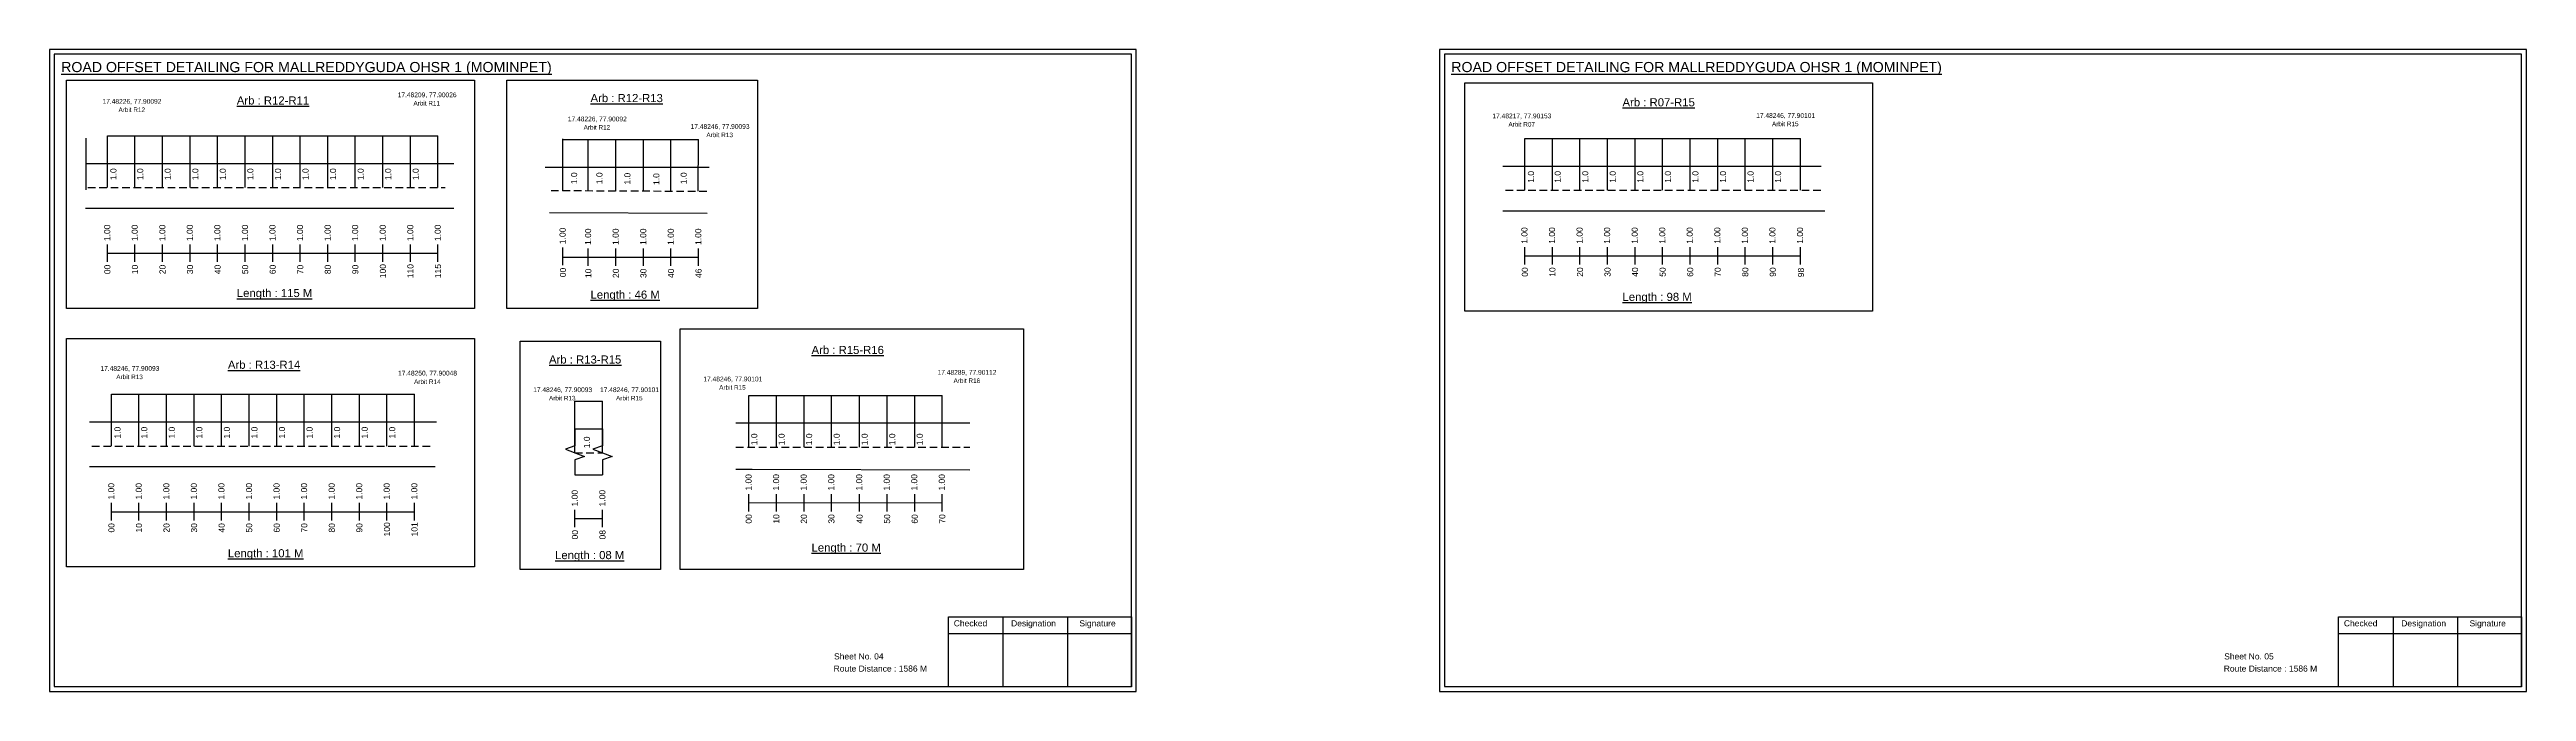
# Model space of a CAD drawing. Header units: inches. Extents: x 323 to 3787, y 50 to 1276.
# Drawn here: x 2564 to 3787, y 50 to 367 of the extents above; entities that cross this region are included whole.
import ezdxf

# ---------------------------------------------------------------- set-up
doc = ezdxf.new("R2010")
doc.units = ezdxf.units.IN
doc.header["$MEASUREMENT"] = 0
doc.linetypes.add('DASHED2', pattern=[0.375, 0.25, -0.125])
doc.layers.add('PDF_Geometry', color=7, linetype='Continuous')
doc.layers.add('PDF_Text', color=5, linetype='Continuous')
doc.styles.add('PDF Arial', font='arial.ttf')
doc.styles.get("Standard").update_dxf_attribs({"font": 'arial.ttf'})

msp = doc.modelspace()

# ---------------------------------------------------------------- linework, layer by layer
for p, q in [((2581.9, 297.7), (2581.9, 323.2)), ((2592.4, 298.8), (2592.4, 324.3)), ((2606, 298.8), (2606, 324.3)), ((2619.6, 298.8), (2619.6, 324.3)), ((2633.2, 298.8), (2633.2, 324.3)), ((2646.8, 298.8), (2646.8, 324.3)), ((2660.4, 298.8), (2660.4, 324.3)), ((2674, 298.8), (2674, 324.3)), ((2687.6, 298.8), (2687.6, 324.3)), ((2701.2, 298.8), (2701.2, 324.3)), ((2714.8, 298.8), (2714.8, 324.3)), ((2728.4, 298.8), (2728.4, 324.3)), ((2742, 298.8), (2742, 324.3)), ((2755.6, 298.8), (2755.6, 324.3)), ((2817.3, 297.2), (2817.3, 322.8)), ((2829.8, 297.2), (2829.8, 322.5)), ((2843.4, 297.1), (2843.4, 322.5)), ((2857, 297.2), (2857, 322.5)), ((2870.6, 296.9), (2870.6, 322.5)), ((2884, 297), (2884.2, 322.5)), ((3292.1, 297.5), (3292.1, 323.1)), ((3305.7, 297.5), (3305.7, 323.1)), ((3319.3, 297.5), (3319.3, 323.1)), ((3332.9, 297.5), (3332.9, 323.1)), ((3346.5, 297.5), (3346.5, 323.1)), ((3360.1, 297.5), (3360.1, 323.1)), ((3373.7, 297.5), (3373.7, 323.1)), ((3387.3, 297.5), (3387.3, 323.1)), ((3400.9, 297.5), (3400.9, 323.1)), ((3414.5, 297.5), (3414.5, 323.1)), ((3428.1, 297.5), (3428.1, 323.1)), ((2581.6, 310.7), (2763.5, 310.7)), ((2889.5, 308.8), (2808.5, 308.8)), ((3281.2, 309.4), (3438.4, 309.4)), ((2763.5, 288.5), (2581.6, 288.5)), ((2810.7, 286.6), (2888.5, 286.2)), ((3440.2, 287.2), (3281.2, 287.2)), ((2594.4, 171.3), (2594.4, 196.9)), ((2608, 171.3), (2608, 196.9)), ((2621.6, 171.3), (2621.6, 196.9)), ((2635.2, 171.3), (2635.2, 196.9)), ((2648.8, 171.3), (2648.8, 196.9)), ((2662.4, 171.3), (2662.4, 196.9)), ((2676, 171.3), (2676, 196.9)), ((2689.6, 171.3), (2689.6, 196.9)), ((2703.2, 171.3), (2703.2, 196.9)), ((2716.8, 171.3), (2716.8, 196.9)), ((2730.4, 171.3), (2730.4, 196.9)), ((2744, 171.3), (2744, 196.9)), ((2909.1, 170.7), (2909.1, 196.3)), ((2922.7, 170.7), (2922.7, 196.3)), ((2936.3, 170.7), (2936.3, 196.3)), ((2949.9, 170.7), (2949.9, 196.3)), ((2963.7, 170.7), (2963.7, 196.3)), ((2977.3, 170.7), (2977.3, 196.3)), ((2990.9, 170.7), (2990.9, 196.3)), ((3004.5, 170.7), (3004.5, 196.3)), ((2823.2, 167.9), (2823.2, 193.5)), ((2836.8, 167.9), (2836.8, 193.5)), ((2583.6, 183.2), (2754.9, 183.2)), ((2823.2, 179.8), (2836.8, 179.8)), ((3018.1, 182.6), (2902.7, 182.6)), ((2754.2, 161), (2583.6, 161)), ((2902.7, 159.9), (2910.7, 159.9)), ((2910.7, 159.9), (3018.1, 159.6)), ((2823.2, 157.1), (2836.8, 157.1))]:
    msp.add_line(p, q)
at = {"color": 5}
for p, q in [((2592.4, 324.3), (2755.6, 324.3)), ((2817.3, 322.5), (2884.2, 322.5)), ((3292.1, 323.1), (3428.1, 323.1)), ((2594.4, 196.9), (2744, 196.9)), ((2909.1, 196.3), (3004.5, 196.3)), ((2823.2, 193.5), (2836.8, 193.5))]:
    msp.add_line(p, q, dxfattribs=at)
at = {"linetype": 'DASHED2', "ltscale": 15}
for p, q in [((2582.8, 298.8), (2759.2, 298.8)), ((2811.4, 297.4), (2889.7, 297)), ((3282.5, 297.5), (3438.4, 297.5)), ((2584.8, 171.3), (2752.4, 171.3)), ((2823.2, 167.9), (2836.8, 167.9)), ((2902.7, 170.7), (3018.1, 170.7))]:
    msp.add_line(p, q, dxfattribs=at)
at = {"color": 217, "true_color": 0x93278f}
for p, q in [((2592.4, 262.1), (2592.4, 270.7)), ((2606, 262.1), (2606, 270.7)), ((2619.6, 262.1), (2619.6, 270.7)), ((2633.2, 262.1), (2633.2, 270.7)), ((2646.8, 262.1), (2646.8, 270.7)), ((2660.4, 262.1), (2660.4, 270.7)), ((2674, 262.1), (2674, 270.7)), ((2687.6, 262.1), (2687.6, 270.7)), ((2701.2, 262.1), (2701.2, 270.7)), ((2714.8, 262.1), (2714.8, 270.7)), ((2728.4, 262.1), (2728.4, 270.7)), ((2742, 262.1), (2742, 270.7)), ((2755.6, 262.1), (2755.6, 270.7)), ((2817.3, 260.6), (2817.3, 269.2)), ((3292.1, 260.8), (3292.1, 269.4)), ((3305.7, 260.8), (3305.7, 269.4)), ((3319.3, 260.8), (3319.3, 269.4)), ((3332.9, 260.8), (3332.9, 269.4)), ((3346.5, 260.8), (3346.5, 269.4)), ((3360.1, 260.8), (3360.1, 269.4)), ((3373.7, 260.8), (3373.7, 269.4)), ((3387.3, 260.8), (3387.3, 269.4)), ((3400.9, 260.8), (3400.9, 269.4)), ((3414.5, 260.8), (3414.5, 269.4)), ((3428.1, 260.8), (3428.1, 269.4)), ((2592.4, 266.4), (2755.6, 266.4)), ((2817.3, 264.5), (2884.2, 264.5)), ((2829.8, 260.2), (2829.8, 268.8)), ((2843.4, 260.2), (2843.4, 268.8)), ((2857, 260.2), (2857, 268.8)), ((2870.6, 260.2), (2870.6, 268.8)), ((2884.2, 260.2), (2884.2, 268.8)), ((3292.1, 265.1), (3428.1, 265.1)), ((2909.1, 139), (2909.1, 147.6)), ((2922.7, 139), (2922.7, 147.6)), ((2936.3, 139), (2936.3, 147.6)), ((2949.9, 139), (2949.9, 147.6)), ((2963.7, 139), (2963.7, 147.6)), ((2977.3, 139), (2977.3, 147.6)), ((2990.9, 139), (2990.9, 147.6)), ((3004.5, 139), (3004.5, 147.6)), ((2594.4, 134.6), (2594.4, 143.2)), ((2594.4, 138.9), (2744, 138.9)), ((2608, 134.6), (2608, 143.2)), ((2621.6, 134.6), (2621.6, 143.2)), ((2635.2, 134.6), (2635.2, 143.2)), ((2648.8, 134.6), (2648.8, 143.2)), ((2662.4, 134.6), (2662.4, 143.2)), ((2676, 134.6), (2676, 143.2)), ((2689.6, 134.6), (2689.6, 143.2)), ((2703.2, 134.6), (2703.2, 143.2)), ((2716.8, 134.6), (2716.8, 143.2)), ((2730.4, 134.6), (2730.4, 143.2)), ((2744, 134.6), (2744, 143.2)), ((2823.2, 131.2), (2823.2, 139.8)), ((2823.2, 135.5), (2836.8, 135.5)), ((2836.8, 131.2), (2836.8, 139.8)), ((2909.1, 143.3), (3004.5, 143.4))]:
    msp.add_line(p, q, dxfattribs=at)
for points in [[(2572.3, 351.8), (2773.6, 351.8), (2773.6, 239.2), (2572.3, 239.2)], [(2789.6, 351.8), (2913.4, 351.8), (2913.4, 239.2), (2789.6, 239.2)], [(3262.5, 350.5), (3463.7, 350.5), (3463.7, 237.9), (3262.5, 237.9)], [(2572.3, 224.4), (2773.6, 224.4), (2773.6, 111.7), (2572.3, 111.7)], [(2796.1, 223), (2865.5, 223), (2865.5, 110.3), (2796.1, 110.3)], [(2875.1, 229.1), (3044.7, 229.1), (3044.7, 110.3), (2875.1, 110.3)]]:
    msp.add_lwpolyline(points, close=True)
at = {"linetype": 'Continuous'}
for points in [[(2823.2, 179.8), (2823.2, 171.4), (2818.5, 169.7), (2828, 166.2), (2823.2, 164.5), (2823.2, 157.1)], [(2836.8, 179.8), (2836.8, 171.4), (2832.1, 169.7), (2841.6, 166.2), (2836.8, 164.5), (2836.8, 157.1)]]:
    msp.add_lwpolyline(points, dxfattribs=at)
at = {"layer": 'PDF_Geometry'}
for points in [[(2563.9, 366.9), (2563.9, 50.2), (3100.3, 50.2), (3100.3, 366.9)], [(3250, 366.9), (3250, 50.2), (3786.5, 50.2), (3786.5, 366.9)], [(2566.2, 364.6), (2566.2, 52.6), (3097.9, 52.6), (3097.9, 364.6)], [(3252.4, 364.6), (3252.4, 52.6), (3784.1, 52.6), (3784.1, 364.6)]]:
    msp.add_lwpolyline(points, close=True, dxfattribs=at)
at = {"layer": 'PDF_Geometry', "color": 242, "true_color": 0xcc1f26}
for points in [[(3097.9, 52.5), (3007.6, 52.5), (3007.6, 87.1), (3097.9, 87.1)], [(3784.1, 52.5), (3693.8, 52.5), (3693.8, 87.1), (3784.1, 87.1)]]:
    msp.add_lwpolyline(points, close=True, dxfattribs=at)
for points in [[(3034.5, 87.1), (3034.5, 52.5)], [(3066.3, 87.1), (3066.3, 52.5)], [(3720.7, 87.1), (3720.7, 52.5)], [(3752.5, 87.1), (3752.5, 52.5)], [(3007.6, 78.8), (3097.9, 78.8)], [(3693.8, 78.8), (3784.1, 78.8)]]:
    msp.add_lwpolyline(points, dxfattribs=at)

# ---------------------------------------------------------------- texts
at = {"color": 242, "true_color": 0xcd2027}
for s, height, p in [('%%UROAD OFFSET DETAILING FOR MALLREDDYGUDA OHSR 1 (MOMINPET)', 5, (2569.6, 355.8)), ('%%UROAD OFFSET DETAILING FOR MALLREDDYGUDA OHSR 1 (MOMINPET)', 5, (3255.8, 355.8)), ('%%UArb : R12-R11', 4, (2656.3, 339.8)), ('%%UArb : R12-R13', 4, (2830.9, 341)), ('%%UArb : R07-R15', 4, (3340.3, 338.9)), ('%%ULength : 115 M', 4, (2656.3, 244.8)), ('%%ULength : 46 M', 4, (2830.9, 244)), ('%%ULength : 98 M', 4, (3340.3, 242.9)), ('%%UArb : R15-R16', 4, (2940, 216.7)), ('%%UArb : R13-R14', 4, (2651.9, 209.4)), ('%%UArb : R13-R15', 4, (2810.4, 212)), ('%%ULength : 70 M', 4, (2940, 119.2)), ('%%ULength : 101 M', 4, (2651.9, 116.4)), ('%%ULength : 08 M', 4, (2813.4, 115.5))]:
    msp.add_text(s, height=height, dxfattribs=at).set_placement(p)
at = {"color": 5}
for s, height, p in [('17.48226, 77.90092', 2.34, (2590, 340.2)), ('17.48209, 77.90026', 2.34, (2735.7, 343.4)), ('Arbit R12', 2.25, (2597.9, 336.1)), ('Arbit R11', 2.25, (2743.5, 339.3)), ('17.48226, 77.90092', 2.34, (2819.7, 331.5)), ('17.48246, 77.90093', 2.34, (2880.3, 327.8)), ('17.48217, 77.90153', 2.34, (3276.1, 333)), ('Arbit R07', 2.25, (3284, 328.9)), ('17.48246, 77.90101', 2.34, (3406.3, 333.2)), ('Arbit R15', 2.25, (3414.1, 329.1)), ('Arbit R12', 2.25, (2827.5, 327.4)), ('Arbit R13', 2.25, (2888.1, 323.7)), ('17.48246, 77.90093', 2.34, (2589, 208.4)), ('17.48250, 77.90048', 2.34, (2735.9, 206.1)), ('17.48289, 77.90112', 2.34, (3002.2, 206.5)), ('Arbit R13', 2.25, (2596.8, 204.3)), ('Arbit R14', 2.25, (2743.8, 201.9)), ('17.48246, 77.90093', 2.34, (2802.6, 197.9)), ('Arbit R13', 2.25, (2810.4, 193.8)), ('17.48246, 77.90101', 2.34, (2835.6, 197.9)), ('Arbit R15', 2.25, (2843.5, 193.8)), ('17.48246, 77.90101', 2.34, (2886.6, 203.2)), ('Arbit R15', 2.25, (2894.4, 199.1)), ('Arbit R16', 2.25, (3010.1, 202.4))]:
    msp.add_text(s, height=height, dxfattribs=at).set_placement(p)
for p in [(2596.9, 302.5), (2610.1, 302.5), (2623.7, 302.5), (2637.3, 302.5), (2650.9, 302.5), (2664.5, 302.5), (2678.1, 302.5), (2691.7, 302.5), (2705.3, 302.5), (2718.9, 302.5), (2732.5, 302.5), (2746.1, 302.5), (2824.3, 300.5), (2836.8, 300.5), (2850.6, 300.3), (2864.9, 300.1), (2878.4, 300.5), (3296.6, 301.2), (3309.8, 301.2), (3323.4, 301.2), (3337, 301.2), (3350.6, 301.2), (3364.2, 301.2), (3377.8, 301.2), (3391.4, 301.2), (3405, 301.2), (3418.6, 301.2), (2598.9, 175), (2612.1, 175), (2625.7, 175), (2639.3, 175), (2652.9, 175), (2666.5, 175), (2680.1, 175), (2693.7, 175), (2707.3, 175), (2720.9, 175), (2734.5, 175), (2830.6, 170.2), (2913.2, 171.7), (2926.7, 171.7), (2940.3, 171.7), (2953.9, 171.7), (2967.7, 171.7), (2981.3, 171.7), (2994.9, 171.7)]:
    msp.add_text('1.0', height=3, rotation=90).set_placement(p)
at = {"color": 217, "true_color": 0x93278f}
for s, p in [('1.00', (2593.8, 272.4)), ('1.00', (2607.4, 272.4)), ('1.00', (2621, 272.4)), ('1.00', (2634.6, 272.4)), ('1.00', (2648.2, 272.4)), ('1.00', (2661.8, 272.4)), ('1.00', (2675.4, 272.4)), ('1.00', (2689, 272.4)), ('1.00', (2702.6, 272.4)), ('1.00', (2716.2, 272.4)), ('1.00', (2729.8, 272.4)), ('1.00', (2743.4, 272.4)), ('1.00', (2757, 272.4)), ('1.00', (2818.6, 270.9)), ('1.00', (2831.2, 270.5)), ('1.00', (2844.8, 270.5)), ('1.00', (2858.4, 270.5)), ('1.00', (2872, 270.5)), ('1.00', (2885.6, 270.5)), ('1.00', (3293.4, 271.1)), ('1.00', (3307, 271.1)), ('1.00', (3320.6, 271.1)), ('1.00', (3334.2, 271.1)), ('1.00', (3347.8, 271.1)), ('1.00', (3361.4, 271.1)), ('1.00', (3375, 271.1)), ('1.00', (3388.6, 271.1)), ('1.00', (3402.2, 271.1)), ('1.00', (3415.8, 271.1)), ('1.00', (3429.4, 271.1)), ('00', (2593.9, 256.1)), ('10', (2607.5, 256.1)), ('20', (2621.1, 256.1)), ('30', (2634.7, 256.1)), ('40', (2648.3, 256.1)), ('50', (2661.9, 256.1)), ('60', (2675.5, 256.1)), ('70', (2689.1, 256.1)), ('80', (2702.7, 256.1)), ('90', (2716.3, 256.1)), ('100', (2729.9, 254.1)), ('110', (2743.5, 254.1)), ('115', (2757.1, 254.1)), ('00', (2818.8, 254.6)), ('10', (2831.3, 254.2)), ('20', (2844.9, 254.2)), ('30', (2858.5, 254.2)), ('40', (2872.1, 254.2)), ('46', (2885.7, 254.2)), ('00', (3293.6, 254.8)), ('10', (3307.2, 254.8)), ('20', (3320.8, 254.8)), ('30', (3334.4, 254.8)), ('40', (3348, 254.8)), ('50', (3361.6, 254.8)), ('60', (3375.2, 254.8)), ('70', (3388.8, 254.8)), ('80', (3402.4, 254.8)), ('90', (3416, 254.8)), ('98', (3429.9, 254.6)), ('1.00', (2595.8, 144.9)), ('1.00', (2609.4, 144.9)), ('1.00', (2623, 144.9)), ('1.00', (2636.6, 144.9)), ('1.00', (2650.2, 144.9)), ('1.00', (2663.8, 144.9)), ('1.00', (2677.4, 144.9)), ('1.00', (2691, 144.9)), ('1.00', (2704.6, 144.9)), ('1.00', (2718.2, 144.9)), ('1.00', (2731.8, 144.9)), ('1.00', (2745.4, 144.9)), ('1.00', (2824.6, 141.5)), ('1.00', (2838.2, 141.5)), ('1.00', (2910.4, 149.3)), ('1.00', (2924, 149.3)), ('1.00', (2937.6, 149.3)), ('1.00', (2951.2, 149.3)), ('1.00', (2965, 149.3)), ('1.00', (2978.6, 149.3)), ('1.00', (2992.2, 149.3)), ('1.00', (3005.8, 149.3)), ('00', (2910.5, 133)), ('10', (2924.1, 133)), ('20', (2937.7, 133)), ('30', (2951.3, 133)), ('40', (2965.2, 133)), ('50', (2978.8, 133)), ('60', (2992.4, 133)), ('70', (3006, 133)), ('00', (2595.9, 128.6)), ('10', (2609.5, 128.6)), ('20', (2623.1, 128.6)), ('30', (2636.7, 128.6)), ('40', (2650.3, 128.6)), ('50', (2663.9, 128.6)), ('60', (2677.5, 128.6)), ('70', (2691.1, 128.6)), ('80', (2704.7, 128.6)), ('90', (2718.3, 128.6)), ('100', (2731.9, 126.7)), ('101', (2745.5, 126.7)), ('00', (2824.7, 125.2)), ('08', (2838.3, 125.2))]:
    msp.add_text(s, height=3, rotation=90, dxfattribs=at).set_placement(p)
for s, p in [('Route Distance : 1586 M', (2950.9, 60)), ('Sheet No. 04', (2951.1, 66)), ('Sheet No. 05', (3637.3, 66)), ('Route Distance : 1586 M', (3637.1, 60))]:
    msp.add_text(s, height=3).set_placement(p)
at = {"layer": 'PDF_Text', "color": 7, "attachment_point": 7, "style": 'PDF Arial'}
for s, insert, char_height in [('Checked', (3010.2, 82.3), 3), ('Designation', (3038.5, 81.4), 3.001), ('Signature', (3072.2, 81.4), 3), ('Checked', (3696.4, 82.3), 3), ('Designation', (3724.7, 81.4), 3.001), ('Signature', (3758.4, 81.4), 3)]:
    msp.add_mtext(s, dxfattribs=dict(at, insert=insert, char_height=char_height))

doc.saveas('drawing.dxf')
